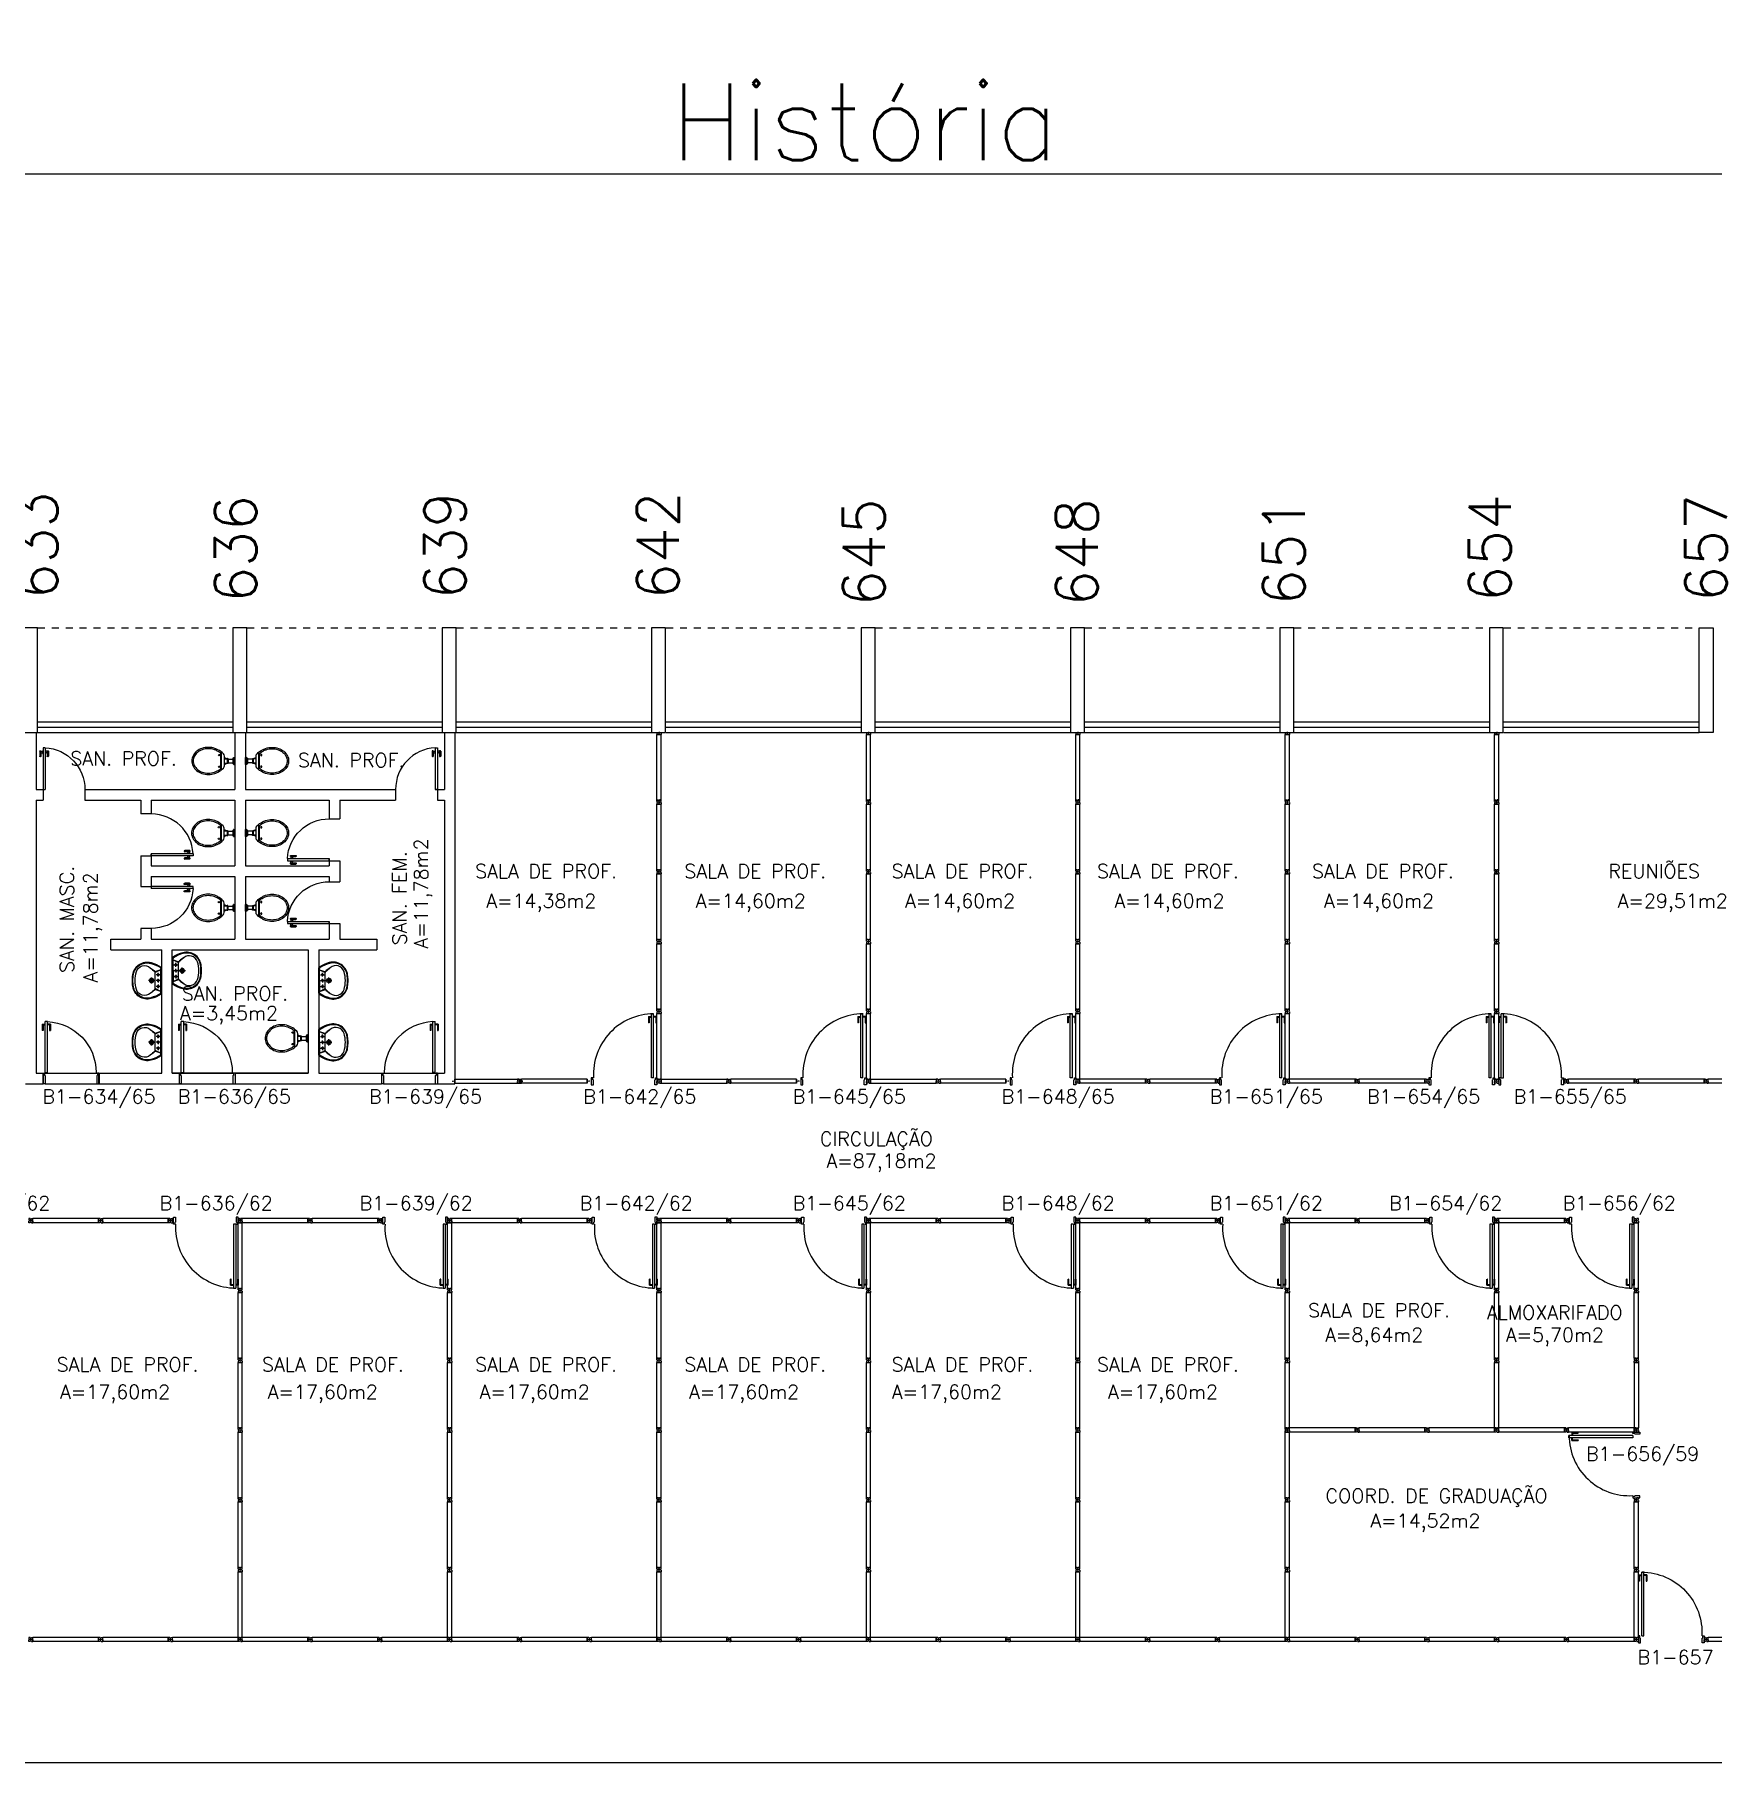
# Model space of a CAD drawing. Extents: x -16 to 243, y 482 to 579.
# Drawn here: x 165.34 to 189.38, y 552.44 to 577.2 of the extents above; entities that cross this region are included whole.
import ezdxf

# ---------------------------------------------------------------- set-up
doc = ezdxf.new("R2010")
doc.units = 0
doc.header["$LTSCALE"] = 0.02
doc.header["$MEASUREMENT"] = 0
doc.linetypes.add('HIDDEN2', pattern=[0.1875, 0.125, -0.0625])
doc.layers.get('0').update_dxf_attribs({"linetype": 'CONTINUOUS'})
for name, color, linetype in [('ALV', 2, 'CONTINUOUS'), ('APSAN', 1, 'CONTINUOUS'), ('AREA', 2, 'CONTINUOUS'), ('DIV', 2, 'CONTINUOUS'), ('ESQ', 1, 'CONTINUOUS'), ('ESTR', 3, 'CONTINUOUS'), ('MACANETA', 2, 'CONTINUOUS'), ('NOPILAR1', 2, 'CONTINUOUS'), ('PEÇAS', 1, 'CONTINUOUS'), ('PISO', 1, 'CONTINUOUS'), ('PORTA', 2, 'CONTINUOUS'), ('PROJ', 1, 'HIDDEN2'), ('TEXTO', 2, 'CONTINUOUS'), ('TEXTO-ENDEREÇO', 2, 'CONTINUOUS'), ('USO1', 2, 'CONTINUOUS')]:
    doc.layers.add(name, color=color, linetype=linetype)
doc.styles.add('1', font='romans.shx')
doc.styles.add('NOPILAR', font='simplex.shx', dxfattribs={"height": 0.6})
doc.styles.add('UNB-100', font='simplex.shx', dxfattribs={"height": 0.2})
doc.styles.add('UNB-100-1', font='simplex.shx', dxfattribs={"height": 0.2})
doc.dimstyles.new('1-600', dxfattribs={"dimtxt": 1.1, "dimasz": 2.5, "dimexe": 2, "dimexo": 4, "dimgap": 0.2, "dimtad": 1, "dimdec": 0, "dimzin": 4, "dimdsep": 46, "dimlunit": 6, "dimtxsty": '1', "dimblk1": 'NONE', "dimblk2": 'NONE', "dimsah": 1, "dimcen": 0, "dimclrd": 2, "dimclre": 2, "dimclrt": 2, "dimadec": 0, "dimazin": 0, "dimtfac": 1, "dimtdec": 0, "dimtmove": 2, "dimatfit": 3, "dimldrblk": 'NONE', "dimfxl": 0, "dimtolj": 1, "dimtzin": 0, "dimarcsym": 0})

# ---------------------------------------------------------------- blocks, each defined once
blk = doc.blocks.new('PILAR-SLN')
blk.add_lwpolyline([(0.2, 0), (0.2, -1.5), (0, -1.5), (0, 0)], close=True)
blk = doc.blocks.new('DIVMT-SLN')
for p, q in [((-0.03, 0.03), (-0.03, 0.006)), ((-0.008, 0.03), (-0.03, 0.03)), ((-0.0185, 0.006), (-0.03, 0.006)), ((-0.0185, -0.006), (-0.0185, 0.006)), ((-0.008, 0.03), (-0.008, 0.02)), ((-0.008, 0.02), (0.008, 0.02)), ((-0.0051, 0), (0.0051, 0)), ((0.0051, 0), (-0.0051, 0)), ((-0.0051, 0), (0.0051, 0)), ((0, -0.0051), (0, 0.0051)), ((0, 0.0051), (0, -0.0051)), ((0.008, 0.03), (0.008, 0.02)), ((0.008, 0.03), (0.03, 0.03)), ((0.0205, 0.006), (0.03, 0.006)), ((0.0205, -0.006), (0.0205, 0.006)), ((0.0205, 0.006), (0.0205, -0.006)), ((0.0205, 0.006), (0.03, 0.006)), ((0.97, 0.03), (0.03, 0.03)), ((0.03, 0.006), (0.03, 0.03)), ((0.03, -0.03), (0.03, 0.03)), ((0.03, -0.005), (0.03, 0.005)), ((0.97, -0.03), (0.97, 0.03)), ((0.97, 0.03), (0.97, 0.009)), ((0.97, 0.009), (0.97, 0.027)), ((0.9795, 0.006), (0.97, 0.006)), ((0.97, -0.005), (0.97, 0.005)), ((0.9795, 0.006), (0.9795, -0.006)), ((1.0051, 0), (0.9949, 0)), ((1, 0.0051), (1, -0.0051)), ((-0.0185, -0.006), (-0.03, -0.006)), ((-0.03, -0.03), (-0.03, -0.006)), ((-0.008, -0.03), (-0.03, -0.03)), ((-0.008, -0.03), (-0.008, -0.02)), ((-0.008, -0.02), (0.008, -0.02)), ((0.008, -0.03), (0.008, -0.02)), ((0.008, -0.03), (0.03, -0.03)), ((0.0205, -0.006), (0.03, -0.006)), ((0.0205, -0.006), (0.03, -0.006)), ((0.03, -0.006), (0.03, -0.03)), ((0.97, -0.03), (0.03, -0.03)), ((0.9795, -0.006), (0.97, -0.006)), ((0.97, -0.009), (0.97, -0.027))]:
    blk.add_line(p, q)
blk = doc.blocks.new('MTT-SLN')
for p, q in [((-0.008, 0.03), (-0.03, 0.03)), ((-0.03, 0.03), (-0.03, 0.006)), ((-0.0185, 0.006), (-0.03, 0.006)), ((-0.0185, -0.006), (-0.0185, 0.006)), ((-0.008, 0.03), (-0.008, 0.02)), ((-0.008, 0.02), (0.008, 0.02)), ((-0.0051, 0), (0.0051, 0)), ((0, -0.0051), (0, 0.0051)), ((0.008, 0.03), (0.03, 0.03)), ((0.008, 0.03), (0.008, 0.02)), ((0.0205, -0.006), (0.0205, 0.006)), ((0.0205, 0.006), (0.03, 0.006)), ((0.03, 0.006), (0.03, 0.03)), ((-0.03, -0.03), (-0.03, -0.006)), ((-0.0185, -0.006), (-0.03, -0.006)), ((-0.008, -0.03), (-0.03, -0.03)), ((-0.008, -0.02), (0.008, -0.02)), ((-0.008, -0.03), (-0.008, -0.02)), ((0.008, -0.03), (0.008, -0.02)), ((0.008, -0.03), (0.03, -0.03)), ((0.0205, -0.006), (0.03, -0.006)), ((0.03, -0.006), (0.03, -0.03))]:
    blk.add_line(p, q)
blk = doc.blocks.new('PDV2E-SLN')
at = {"layer": 'DIV', "color": 1}
for p, q in [((0.023, 0.925), (0.063, 0.925)), ((0.023, 0.925), (0.023, 0.835)), ((0.033, 0.835), (0.023, 0.835)), ((0.033, 0.915), (0.063, 0.915)), ((0.033, 0.915), (0.033, 0.835)), ((0.138, 0.925), (0.097, 0.925)), ((0.128, 0.915), (0.097, 0.915)), ((0.128, 0.915), (0.128, 0.835)), ((0.128, 0.835), (0.137, 0.835)), ((0.138, 0.925), (0.138, 0.835))]:
    blk.add_line(p, q, dxfattribs=at)
at = {"layer": 'DIV'}
for p, q in [((0.065, 0.05), (0.065, 0.965)), ((0.095, 0.965), (0.065, 0.965)), ((0.095, 0.05), (0.095, 0.965)), ((0.049, 0.05), (0.029, 0.05)), ((0.029, 0.05), (0.029, 0.035)), ((0.029, 0.035), (0.029, -0.035)), ((0.049, 0.02), (0.049, 0.05)), ((0.049, 0.02), (0.059, 0.02)), ((0.059, -0.05), (0.059, 0.02)), ((0.065, 0.05), (0.095, 0.05)), ((0.928, -0.05), (0.928, 0.02)), ((0.938, 0.02), (0.928, 0.02)), ((0.938, 0.05), (0.958, 0.05)), ((0.938, 0.02), (0.938, 0.05)), ((0.958, 0.05), (0.958, 0.035)), ((0.958, 0.035), (0.958, -0.035)), ((0.029, -0.035), (0.029, -0.05)), ((0.029, -0.05), (0.059, -0.05)), ((0.958, -0.05), (0.928, -0.05)), ((0.958, -0.035), (0.958, -0.05))]:
    blk.add_line(p, q, dxfattribs=at)
at = {"layer": 'DIV', "color": 1}
blk.add_arc((0.063, 0.1), 0.864, 356.655, 89.8436, dxfattribs=at)
blk = doc.blocks.new('DIV-SLN')
for p, q in [((-0.0051, 0), (0.0051, 0)), ((0, -0.0051), (0, 0.0051)), ((0.0205, 0.006), (0.03, 0.006)), ((0.0205, -0.006), (0.0205, 0.006)), ((0.03, 0.03), (0.97, 0.03)), ((0.03, 0.03), (0.03, -0.03)), ((0.03, 0.009), (0.03, 0.027)), ((0.03, 0.005), (0.03, -0.005)), ((0.97, 0.03), (0.97, -0.03)), ((0.9795, 0.006), (0.97, 0.006)), ((0.97, 0.005), (0.97, -0.005)), ((0.9795, -0.006), (0.9795, 0.006)), ((1.0051, 0), (0.9949, 0)), ((0.9949, 0), (1.0051, 0)), ((1, -0.0051), (1, 0.0051)), ((0.0205, -0.006), (0.03, -0.006)), ((0.03, -0.03), (0.03, -0.009)), ((0.03, -0.009), (0.03, -0.027)), ((0.03, -0.03), (0.97, -0.03)), ((0.9795, -0.006), (0.97, -0.006))]:
    blk.add_line(p, q)
blk = doc.blocks.new('PDV2D-SLN')
at = {"layer": 'DIV'}
for p, q in [((0.03, 0.05), (0.06, 0.05)), ((0.03, 0.035), (0.03, 0.05)), ((0.03, -0.035), (0.03, 0.035)), ((0.06, 0.05), (0.06, -0.02)), ((0.941, 0.05), (0.941, -0.02)), ((0.971, 0.05), (0.941, 0.05)), ((0.971, 0.035), (0.971, 0.05)), ((0.971, -0.035), (0.971, 0.035)), ((0.03, -0.05), (0.03, -0.035)), ((0.05, -0.05), (0.03, -0.05)), ((0.05, -0.02), (0.06, -0.02)), ((0.05, -0.02), (0.05, -0.05)), ((0.079, -0.05), (0.109, -0.05)), ((0.079, -0.05), (0.079, -0.965)), ((0.109, -0.05), (0.109, -0.965)), ((0.951, -0.02), (0.941, -0.02)), ((0.951, -0.02), (0.951, -0.05)), ((0.951, -0.05), (0.971, -0.05)), ((0.971, -0.05), (0.971, -0.035)), ((0.109, -0.965), (0.079, -0.965))]:
    blk.add_line(p, q, dxfattribs=at)
at = {"layer": 'DIV', "color": 1}
for p, q in [((0.036, -0.925), (0.036, -0.835)), ((0.046, -0.835), (0.036, -0.835)), ((0.036, -0.925), (0.076, -0.925)), ((0.046, -0.915), (0.046, -0.835)), ((0.046, -0.915), (0.076, -0.915)), ((0.141, -0.915), (0.111, -0.915)), ((0.151, -0.925), (0.111, -0.925)), ((0.141, -0.915), (0.141, -0.835)), ((0.141, -0.835), (0.151, -0.835)), ((0.151, -0.925), (0.151, -0.835))]:
    blk.add_line(p, q, dxfattribs=at)
blk.add_arc((0.076, -0.1), 0.864, 270.1564, 3.345, dxfattribs=at)
blk = doc.blocks.new('DIVINI-SLN')
for p, q in [((-0.005, 0), (0.005, 0)), ((0.008, 0.02), (0, 0.02)), ((0, 0.001), (0, 0.02)), ((0, -0.005), (0, 0.005)), ((0, -0.02), (0, 0.001)), ((0.008, 0.03), (0.03, 0.03)), ((0.008, 0.03), (0.008, 0.02)), ((0.02, 0.006), (0.03, 0.006)), ((0.02, 0.006), (0.02, -0.006)), ((0.02, -0.004), (0.02, 0.004)), ((0.023, 0.006), (0.027, 0.006)), ((0.97, 0.03), (0.03, 0.03)), ((0.03, -0.03), (0.03, 0.03)), ((0.03, 0.009), (0.03, 0.027)), ((0.03, -0.005), (0.03, 0.005)), ((0.97, 0.03), (0.97, 0.009)), ((0.97, -0.03), (0.97, 0.03)), ((0.97, 0.009), (0.97, 0.027)), ((0.98, 0.006), (0.97, 0.006)), ((0.97, -0.005), (0.97, 0.005)), ((0.98, 0.006), (0.98, -0.006)), ((0.99, 0), (1.008, 0)), ((0.999, 0.006), (0.999, -0.006)), ((0, -0.02), (0.008, -0.02)), ((0.008, -0.03), (0.008, -0.02)), ((0.008, -0.03), (0.03, -0.03)), ((0.02, -0.006), (0.03, -0.006)), ((0.023, -0.006), (0.027, -0.006)), ((0.03, -0.009), (0.03, -0.027)), ((0.97, -0.03), (0.03, -0.03)), ((0.98, -0.006), (0.97, -0.006)), ((0.97, -0.009), (0.97, -0.027))]:
    blk.add_line(p, q)
blk = doc.blocks.new('*D37')
at = {"color": 2, "linetype": 'ByBlock'}
for p, q in [((153.281, 572.697), (153.281, 577.197)), ((201.187, 572.697), (201.187, 577.197)), ((201.187, 575.197), (153.281, 575.197))]:
    blk.add_line(p, q, dxfattribs=at)
at = {"color": 2, "linetype": 'ByBlock', "insert": (177.234, 575.947), "char_height": 1.1, "attachment_point": 5, "rotation": 360, "style": '1'}
blk.add_mtext('\\A1;História', dxfattribs=at)
blk = doc.blocks.new('_NONE')
at = {"color": 0, "linetype": 'ByBlock'}
blk.add_circle((0, 0), 0.25, dxfattribs=at)
blk = doc.blocks.new('PD80-SLN')
at = {"color": 1}
for p, q in [((-0.777, 0.01), (-0.777, -0.03)), ((-0.777, 0.01), (-0.687, 0.01)), ((-0.687, 0), (-0.687, 0.01)), ((-0.777, -0.105), (-0.777, -0.065)), ((-0.777, -0.105), (-0.687, -0.105)), ((-0.767, 0), (-0.767, -0.03)), ((-0.767, 0), (-0.687, 0)), ((-0.767, -0.095), (-0.767, -0.065)), ((-0.767, -0.095), (-0.687, -0.095)), ((-0.687, -0.095), (-0.687, -0.105))]:
    blk.add_line(p, q, dxfattribs=at)
at = {"color": 2}
for p, q in [((-0.075, 0), (0.075, 0)), ((-0.075, 0), (-0.075, -0.02)), ((0.075, -0.03), (0.075, 0)), ((-0.817, -0.065), (-0.817, -0.03)), ((-0.085, -0.03), (-0.817, -0.03)), ((-0.085, -0.065), (-0.817, -0.065)), ((-0.085, -0.03), (-0.085, -0.065)), ((-0.075, -0.02), (-0.04, -0.02)), ((-0.04, -0.03), (-0.04, -0.02)), ((-0.04, -0.03), (0.075, -0.03)), ((-0.075, -0.781), (-0.04, -0.781)), ((-0.075, -0.801), (-0.075, -0.781)), ((-0.075, -0.801), (0.075, -0.801)), ((-0.075, -0.802), (0.075, -0.802)), ((-0.04, -0.771), (0.075, -0.771)), ((-0.04, -0.771), (-0.04, -0.781)), ((0.075, -0.771), (0.075, -0.801))]:
    blk.add_line(p, q, dxfattribs=at)
at = {"color": 1}
blk.add_arc((-0.085, -0.03), 0.731, 182.6571, 270, dxfattribs=at)
blk = doc.blocks.new('VDC-P')
for p, q in [((-0.127, 0.192), (0.127, 0.192)), ((-0.109, 0.202), (0.109, 0.202)), ((-0.068, 0.152), (0.068, 0.152)), ((-0.05, 0.152), (-0.03, 0.11)), ((-0.05, 0.015), (-0.05, 0)), ((-0.05, 0), (0.05, 0)), ((0.045, 0.02), (-0.045, 0.02)), ((-0.04, 0.025), (-0.04, 0.02)), ((0.035, 0.03), (-0.035, 0.03)), ((-0.03, 0.152), (-0.03, 0.11)), ((0.03, 0.11), (-0.03, 0.11)), ((0.03, 0.1), (-0.03, 0.1)), ((-0.025, 0.1), (-0.025, 0.03)), ((0.025, 0.1), (0.025, 0.03)), ((0.03, 0.152), (0.03, 0.11)), ((0.05, 0.152), (0.03, 0.11)), ((0.04, 0.025), (0.04, 0.02)), ((0.05, 0.015), (0.05, 0))]:
    blk.add_line(p, q)
for points in [[(0.16, 0.244, 0.050424), (0.18, 0.288, 0.082137), (0.195, 0.381, 0.082137), (0.18, 0.474, 0.090148), (0.138, 0.549, 0.104406), (0.073, 0.601, 0.117345), (0, 0.619, 0.117345), (-0.073, 0.601, 0.104406), (-0.138, 0.549, 0.090148), (-0.18, 0.474, 0.082137), (-0.195, 0.381, 0.082137)], [(0.142, 0.254, 0.050424), (0.161, 0.295, 0.082137), (0.175, 0.381, 0.082137), (0.161, 0.468, 0.090148), (0.122, 0.536, 0.104406), (0.064, 0.583, 0.117345), (0, 0.599, 0.117345), (-0.064, 0.583, 0.104406), (-0.122, 0.536, 0.090148), (-0.161, 0.468, 0.082137), (-0.175, 0.381, 0.082137)], [(-0.195, 0.381, 0.082137), (-0.18, 0.288, 0.050424), (-0.16, 0.244, 0.104406)], [(-0.175, 0.381, 0.082137), (-0.161, 0.295, 0.050424), (-0.142, 0.254, 0.050424)]]:
    blk.add_lwpolyline(points, format="xyb")
for centre in [(-0.083, 0.226), (0.083, 0.226)]:
    blk.add_circle(centre, 0.0101)
for centre, radius, start, end in [((0.08, 0.36), 0.246, 205.6863, 219.7706), ((-0.08, 0.36), 0.246, 320.2294, 334.3137), ((0.08, 0.36), 0.266, 205.6863, 226.7558), ((-0.068, 0.202), 0.05, 226.7558, 270), ((-0.045, 0.015), 0.005, 90, 180), ((-0.035, 0.025), 0.005, 90, 180), ((-0.03, 0.105), 0.005, 90, 270), ((0.03, 0.105), 0.005, 270, 90), ((0.035, 0.025), 0.005, 0, 90), ((0.045, 0.015), 0.005, 360, 90), ((0.068, 0.202), 0.05, 270, 313.2442), ((-0.08, 0.36), 0.266, 313.2442, 334.3137)]:
    blk.add_arc(centre, radius, start, end)
blk = doc.blocks.new('A$C70DC1065')
at = {"layer": 'APSAN', "color": 1}
for p, q in [((0.319, 0.257), (0.231, 0.257)), ((0.275, 0.301), (0.275, 0.213)), ((0.407, 0.413), (0.323, 0.383)), ((0.407, 0.413), (0.328, 0.373)), ((0.328, 0.373), (0.328, 0.141)), ((0.394, 0.341), (0.341, 0.341)), ((0.394, 0.257), (0.341, 0.257)), ((0.368, 0.315), (0.368, 0.368)), ((0.368, 0.257), (0.368, 0.284)), ((0.368, 0.257), (0.368, 0.231)), ((0.407, 0.433), (0.407, 0.102)), ((0.407, 0.257), (0.407, 0.413)), ((0.407, 0.257), (0.407, 0.082)), ((0.42, 0.44), (0.42, 0.075)), ((0.407, 0.102), (0.323, 0.132)), ((0.407, 0.102), (0.328, 0.141)), ((0.394, 0.173), (0.341, 0.173)), ((0.368, 0.2), (0.368, 0.147))]:
    blk.add_line(p, q, dxfattribs=at)
for centre, radius in [((0.275, 0.257), 0.0315), ((0.275, 0.257), 0.021), ((0.368, 0.341), 0.0137), ((0.368, 0.257), 0.0137), ((0.368, 0.173), 0.0137)]:
    blk.add_circle(centre, radius, dxfattribs=at)
for centre, radius, start, end in [((0.214, 0.312), 0.21, 74.8885, 171.8746), ((0.212, 0.31), 0.2, 75.2817, 172.1149), ((0.134, 0.015), 0.505, 58.0101, 75.2817), ((0.134, 0.015), 0.518, 57.2141, 74.8885), ((0.595, 0.257), 0.595, 171.8746, 180), ((0.595, 0.257), 0.595, 180, 188.1254), ((0.595, 0.257), 0.587, 172.1149, 180), ((0.595, 0.257), 0.587, 180, 187.8851), ((0.462, 0.257), 0.424, 162.413, 180), ((0.462, 0.257), 0.424, 180, 197.587), ((0.175, 0.348), 0.123, 49.4403, 162.413), ((-3.652, -5.024), 6.719, 53.8347, 54.4403), ((-4.114, -4.663), 6.719, 48.6723, 49.4403), ((0.305, 0.389), 0.0137, 351.7289, 53.8347), ((0.315, 0.373), 0.0126, 0, 48.6723), ((0.395, 0.433), 0.0126, 0, 58.0101), ((0.407, 0.44), 0.0126, 0, 57.2141), ((0.214, 0.203), 0.21, 188.1254, 285.1115), ((0.212, 0.204), 0.2, 187.8851, 284.7183), ((0.175, 0.166), 0.123, 197.587, 310.5597), ((-4.114, 5.177), 6.719, 310.5597, 311.3277), ((-3.652, 5.539), 6.719, 305.5597, 306.1653), ((0.134, 0.5), 0.505, 284.7183, 301.9899), ((0.134, 0.5), 0.518, 285.1115, 302.7859), ((0.305, 0.125), 0.0137, 306.1653, 8.2711), ((0.315, 0.141), 0.0126, 311.3277, 0), ((0.395, 0.082), 0.0126, 301.9899, 0), ((0.407, 0.075), 0.0126, 302.7859, 0)]:
    blk.add_arc(centre, radius, start, end, dxfattribs=at)
blk = doc.blocks.new('A$C57A92420')
at = {"layer": 'PEÇAS', "rotation": 270}
blk.add_blockref('A$C70DC1065', (0, 0.42), dxfattribs=at)
blk = doc.blocks.new('A$C45A07D1F')
at = {"layer": 'PEÇAS', "rotation": 90}
blk.add_blockref('A$C57A92420', (0.42, 0), dxfattribs=at)
blk = doc.blocks.new('A$C4F355E05')
at = {"layer": 'PISO', "xscale": -1}
blk.add_blockref('A$C45A07D1F', (0.42, 0), dxfattribs=at)
blk = doc.blocks.new('MACANETA')
at = {"layer": 'MACANETA'}
for p, q in [((-0.077, 0.052), (-0.077, 0.12)), ((-0.059, 0.052), (-0.059, 0.12)), ((-0.059, 0.075), (-0.036, 0.075)), ((-0.059, 0.052), (-0.036, 0.052)), ((-0.036, 0.044), (-0.036, 0.084)), ((-0.036, 0.084), (-0.03, 0.084)), ((-0.036, 0.044), (-0.03, 0.044)), ((0.006, 0.084), (0, 0.084)), ((0.006, 0.044), (0, 0.044)), ((0.006, 0.044), (0.006, 0.084)), ((0.029, 0.075), (0.006, 0.075)), ((0.029, 0.052), (0.006, 0.052)), ((0.029, 0.052), (0.029, 0.12)), ((0.047, 0.052), (0.047, 0.12))]:
    blk.add_line(p, q, dxfattribs=at)
for centre, start, end in [((-0.068, 0.12), 90, 180), ((-0.068, 0.052), 180, 270), ((-0.068, 0.12), 0, 90), ((-0.068, 0.052), 270, 0), ((0.038, 0.12), 90, 180), ((0.038, 0.052), 180, 270), ((0.038, 0.12), 0, 90), ((0.038, 0.052), 270, 0)]:
    blk.add_arc(centre, 0.00874, start, end, dxfattribs=at)
blk = doc.blocks.new('DOOR60-SLN')
at = {"layer": 'PORTA'}
for p, q in [((0.015, -0.6), (0.015, 0)), ((0.015, 0), (0.045, 0)), ((0.045, -0.6), (0.045, 0)), ((0.045, -0.6), (0.015, -0.6))]:
    blk.add_line(p, q, dxfattribs=at)
at = {"layer": 'PORTA', "color": 1}
blk.add_arc((0.015, 0), 0.6, 272.866, 0, dxfattribs=at)
at = {"layer": 'PORTA'}
blk.add_blockref('MACANETA', (0.045, -0.6), dxfattribs=at)

msp = doc.modelspace()

# ---------------------------------------------------------------- linework, layer by layer
at = {"color": 1}
for p, q in [((165.482, 562.312), (166.243, 562.312)), ((167.432, 562.312), (168.193, 562.312)), ((167.442, 562.162), (168.183, 562.162)), ((170.331, 562.312), (171.092, 562.312)), ((170.341, 562.162), (171.082, 562.162))]:
    msp.add_line(p, q, dxfattribs=at)
at = {"layer": 'ALV'}
for p, q in [((165.362, 567.197), (165.362, 566.377)), ((168.212, 567.197), (168.212, 566.582)), ((168.212, 567.197), (168.212, 566.377)), ((168.362, 567.197), (168.362, 566.377)), ((171.212, 567.197), (171.212, 566.377)), ((171.362, 567.197), (171.362, 562.162)), ((165.362, 566.377), (165.492, 566.377)), ((165.462, 566.377), (165.462, 566.227)), ((166.062, 566.377), (166.062, 566.227)), ((166.062, 566.377), (168.212, 566.377)), ((168.362, 566.377), (170.512, 566.377)), ((170.512, 566.377), (170.512, 566.227)), ((171.082, 566.377), (171.212, 566.377)), ((171.112, 566.377), (171.112, 566.227)), ((165.362, 566.227), (165.462, 566.227)), ((165.362, 566.227), (165.362, 562.312)), ((166.062, 566.227), (166.862, 566.227)), ((166.862, 566.227), (166.862, 566.027)), ((167.012, 566.227), (167.012, 566.027)), ((167.012, 566.227), (168.212, 566.227)), ((168.212, 566.227), (168.212, 565.282)), ((168.362, 566.227), (168.362, 565.282)), ((168.362, 566.227), (169.562, 566.227)), ((169.562, 566.227), (169.562, 565.957)), ((169.712, 566.227), (169.712, 565.957)), ((169.712, 566.227), (170.512, 566.227)), ((171.112, 566.227), (171.212, 566.227)), ((171.212, 566.227), (171.212, 562.312)), ((167.012, 566.027), (166.862, 566.027)), ((169.562, 565.957), (169.712, 565.957)), ((166.862, 565.427), (167.012, 565.427)), ((166.862, 565.427), (166.862, 564.987)), ((167.012, 565.457), (167.012, 565.282)), ((169.562, 565.387), (169.562, 565.282)), ((169.562, 565.357), (169.712, 565.357)), ((169.712, 565.357), (169.712, 565.057)), ((167.012, 565.282), (168.212, 565.282)), ((167.012, 565.132), (168.212, 565.132)), ((167.012, 565.132), (167.012, 564.957)), ((168.212, 565.132), (168.212, 564.232)), ((168.362, 565.282), (169.562, 565.282)), ((168.362, 565.132), (168.362, 564.232)), ((168.362, 565.132), (169.562, 565.132)), ((169.562, 565.132), (169.562, 565.057)), ((166.862, 564.987), (167.012, 564.987)), ((169.562, 565.057), (169.712, 565.057)), ((167.012, 564.387), (166.862, 564.387)), ((166.862, 564.387), (166.862, 564.232)), ((167.012, 564.387), (167.012, 564.232)), ((169.562, 564.487), (169.562, 564.232)), ((169.562, 564.457), (169.712, 564.457)), ((169.712, 564.457), (169.712, 564.232)), ((166.432, 564.232), (166.862, 564.232)), ((166.432, 564.082), (166.432, 564.232)), ((166.432, 564.082), (167.162, 564.082)), ((167.012, 564.232), (168.212, 564.232)), ((167.162, 562.312), (167.162, 564.082)), ((167.312, 562.312), (167.312, 564.082)), ((167.312, 564.082), (169.262, 564.082)), ((168.362, 564.232), (169.562, 564.232)), ((169.262, 564.082), (169.262, 562.312)), ((169.412, 564.082), (169.412, 562.312)), ((169.412, 564.082), (170.242, 564.082)), ((169.712, 564.232), (170.242, 564.232)), ((170.242, 564.232), (170.242, 564.082)), ((165.212, 562.162), (165.462, 562.162)), ((165.362, 562.312), (165.462, 562.312)), ((165.462, 562.162), (165.462, 562.312)), ((166.263, 562.312), (167.162, 562.312)), ((166.263, 562.162), (166.263, 562.312)), ((166.263, 562.162), (167.442, 562.162)), ((167.312, 562.312), (167.412, 562.312)), ((168.183, 562.162), (170.31, 562.162)), ((168.213, 562.312), (169.262, 562.312)), ((169.412, 562.312), (170.31, 562.312)), ((170.31, 562.312), (170.31, 562.162)), ((171.112, 562.312), (171.212, 562.312)), ((171.112, 562.312), (171.112, 562.162)), ((171.112, 562.162), (171.362, 562.162)), ((0.227, 552.435), (222.187, 552.435))]:
    msp.add_line(p, q, dxfattribs=at)
msp.add_lwpolyline([(169.262, 562.312), (167.312, 562.312), (167.312, 564.082), (169.262, 564.082)], close=True, dxfattribs=at)
at = {"layer": 'DIV'}
for p, q in [((182.279, 562.228), (182.257, 562.228)), ((182.257, 562.228), (182.257, 562.204)), ((182.268, 562.204), (182.257, 562.204)), ((182.257, 562.168), (182.257, 562.192)), ((182.268, 562.192), (182.257, 562.192)), ((182.279, 562.168), (182.257, 562.168)), ((182.268, 562.192), (182.268, 562.204)), ((182.279, 562.228), (182.279, 562.218)), ((182.279, 562.218), (182.295, 562.218)), ((182.279, 562.178), (182.295, 562.178)), ((182.279, 562.168), (182.279, 562.178)), ((182.282, 562.198), (182.292, 562.198)), ((182.292, 562.198), (182.282, 562.198)), ((182.282, 562.198), (182.292, 562.198)), ((182.287, 562.203), (182.287, 562.193)), ((182.287, 562.193), (182.287, 562.203)), ((182.295, 562.228), (182.317, 562.228)), ((182.295, 562.228), (182.295, 562.218)), ((182.295, 562.168), (182.295, 562.178)), ((182.295, 562.168), (182.317, 562.168)), ((182.307, 562.204), (182.317, 562.204)), ((182.307, 562.204), (182.307, 562.192)), ((182.307, 562.192), (182.307, 562.204)), ((182.307, 562.204), (182.317, 562.204)), ((182.307, 562.192), (182.317, 562.192)), ((182.307, 562.192), (182.317, 562.192)), ((182.317, 562.168), (182.317, 562.228)), ((182.317, 562.204), (182.317, 562.228)), ((182.317, 562.193), (182.317, 562.203)), ((182.317, 562.192), (182.317, 562.168)), ((185.279, 560.228), (185.257, 560.228)), ((185.257, 560.228), (185.257, 560.204)), ((185.268, 560.204), (185.257, 560.204)), ((185.257, 560.168), (185.257, 560.192)), ((185.268, 560.192), (185.257, 560.192)), ((185.279, 560.168), (185.257, 560.168)), ((185.268, 560.192), (185.268, 560.204)), ((185.279, 560.228), (185.279, 560.218)), ((185.279, 560.218), (185.295, 560.218)), ((185.279, 560.178), (185.295, 560.178)), ((185.279, 560.168), (185.279, 560.178)), ((185.282, 560.198), (185.292, 560.198)), ((185.292, 560.198), (185.282, 560.198)), ((185.282, 560.198), (185.292, 560.198)), ((185.287, 560.203), (185.287, 560.193)), ((185.287, 560.193), (185.287, 560.203)), ((185.295, 560.228), (185.317, 560.228)), ((185.295, 560.228), (185.295, 560.218)), ((185.295, 560.168), (185.295, 560.178)), ((185.295, 560.168), (185.317, 560.168)), ((185.307, 560.204), (185.317, 560.204)), ((185.307, 560.204), (185.307, 560.192)), ((185.307, 560.192), (185.307, 560.204)), ((185.307, 560.204), (185.317, 560.204)), ((185.307, 560.192), (185.317, 560.192)), ((185.307, 560.192), (185.317, 560.192)), ((185.317, 560.168), (185.317, 560.228)), ((185.317, 560.204), (185.317, 560.228)), ((185.317, 560.193), (185.317, 560.203)), ((185.317, 560.192), (185.317, 560.168)), ((187.279, 560.228), (187.257, 560.228)), ((187.257, 560.228), (187.257, 560.204)), ((187.268, 560.204), (187.257, 560.204)), ((187.257, 560.168), (187.257, 560.192)), ((187.268, 560.192), (187.257, 560.192)), ((187.279, 560.168), (187.257, 560.168)), ((187.268, 560.192), (187.268, 560.204)), ((187.279, 560.228), (187.279, 560.218)), ((187.279, 560.218), (187.295, 560.218)), ((187.279, 560.178), (187.295, 560.178)), ((187.279, 560.168), (187.279, 560.178)), ((187.282, 560.198), (187.292, 560.198)), ((187.292, 560.198), (187.282, 560.198)), ((187.282, 560.198), (187.292, 560.198)), ((187.287, 560.203), (187.287, 560.193)), ((187.287, 560.193), (187.287, 560.203)), ((187.295, 560.228), (187.317, 560.228)), ((187.295, 560.228), (187.295, 560.218)), ((187.295, 560.168), (187.295, 560.178)), ((187.295, 560.168), (187.317, 560.168)), ((187.307, 560.204), (187.317, 560.204)), ((187.307, 560.204), (187.307, 560.192)), ((187.307, 560.192), (187.307, 560.204)), ((187.307, 560.204), (187.317, 560.204)), ((187.307, 560.192), (187.317, 560.192)), ((187.307, 560.192), (187.317, 560.192)), ((187.317, 560.168), (187.317, 560.228)), ((187.317, 560.204), (187.317, 560.228)), ((187.317, 560.193), (187.317, 560.203)), ((187.317, 560.192), (187.317, 560.168)), ((188.279, 554.228), (188.257, 554.228)), ((188.257, 554.228), (188.257, 554.204)), ((188.268, 554.204), (188.257, 554.204)), ((188.257, 554.168), (188.257, 554.192)), ((188.268, 554.192), (188.257, 554.192)), ((188.279, 554.168), (188.257, 554.168)), ((188.268, 554.192), (188.268, 554.204)), ((188.279, 554.228), (188.279, 554.218)), ((188.279, 554.218), (188.295, 554.218)), ((188.279, 554.178), (188.295, 554.178)), ((188.279, 554.168), (188.279, 554.178)), ((188.282, 554.198), (188.292, 554.198)), ((188.292, 554.198), (188.282, 554.198)), ((188.282, 554.198), (188.292, 554.198)), ((188.287, 554.203), (188.287, 554.193)), ((188.287, 554.193), (188.287, 554.203)), ((188.295, 554.228), (188.317, 554.228)), ((188.295, 554.228), (188.295, 554.218)), ((188.295, 554.168), (188.295, 554.178)), ((188.295, 554.168), (188.317, 554.168)), ((188.307, 554.204), (188.317, 554.204)), ((188.307, 554.204), (188.307, 554.192)), ((188.307, 554.192), (188.307, 554.204)), ((188.307, 554.204), (188.317, 554.204)), ((188.307, 554.192), (188.317, 554.192)), ((188.307, 554.192), (188.317, 554.192)), ((188.317, 554.168), (188.317, 554.228)), ((188.317, 554.204), (188.317, 554.228)), ((188.317, 554.193), (188.317, 554.203)), ((188.317, 554.192), (188.317, 554.168))]:
    msp.add_line(p, q, dxfattribs=at)
at = {"layer": 'ESQ'}
for p, q in [((165.387, 567.347), (168.188, 567.347)), ((168.387, 567.347), (171.188, 567.347)), ((171.387, 567.347), (174.188, 567.347)), ((174.387, 567.347), (177.188, 567.347)), ((177.387, 567.347), (180.188, 567.347)), ((180.387, 567.347), (183.188, 567.347)), ((183.387, 567.347), (186.188, 567.347)), ((186.387, 567.347), (189.188, 567.347)), ((165.387, 567.272), (168.188, 567.272)), ((165.387, 567.197), (168.188, 567.197)), ((168.387, 567.272), (171.188, 567.272)), ((168.387, 567.197), (171.212, 567.197)), ((171.387, 567.272), (174.188, 567.272)), ((171.387, 567.197), (174.188, 567.197)), ((174.387, 567.272), (177.188, 567.272)), ((174.387, 567.197), (177.188, 567.197)), ((177.387, 567.272), (180.188, 567.272)), ((177.387, 567.197), (180.188, 567.197)), ((180.387, 567.272), (183.188, 567.272)), ((180.387, 567.197), (183.188, 567.197)), ((183.387, 567.272), (186.188, 567.272)), ((183.387, 567.197), (186.188, 567.197)), ((186.387, 567.272), (189.188, 567.272)), ((186.387, 567.197), (189.188, 567.197))]:
    msp.add_line(p, q, dxfattribs=at)
at = {"layer": 'PORTA', "color": 1}
msp.add_line((165.492, 562.162), (166.233, 562.162), dxfattribs=at)
at = {"layer": 'PROJ'}
for p, q in [((165.387, 568.697), (168.187, 568.697)), ((168.387, 568.697), (171.187, 568.697)), ((171.387, 568.697), (174.187, 568.697)), ((174.387, 568.697), (177.187, 568.697)), ((177.387, 568.697), (180.187, 568.697)), ((180.387, 568.697), (183.187, 568.697)), ((183.387, 568.697), (186.187, 568.697)), ((186.387, 568.697), (189.187, 568.697))]:
    msp.add_line(p, q, dxfattribs=at)

# ---------------------------------------------------------------- block references
at = {"layer": 'DIV'}
for name, p, rotation in [('DIVINI-SLN', (174.287, 567.197), 270), ('DIVINI-SLN', (177.287, 567.197), 270), ('DIVINI-SLN', (180.287, 567.197), 270), ('DIVINI-SLN', (183.287, 567.197), 270), ('DIVINI-SLN', (186.287, 567.197), 270), ('DIVMT-SLN', (174.287, 566.198), 270), ('DIVMT-SLN', (177.287, 566.198), 270), ('DIVMT-SLN', (180.287, 566.198), 270), ('DIVMT-SLN', (183.287, 566.198), 270), ('DIVMT-SLN', (186.287, 566.198), 270), ('DIVMT-SLN', (174.287, 565.198), 270), ('DIVMT-SLN', (177.287, 565.198), 270), ('DIVMT-SLN', (180.287, 565.198), 270), ('DIVMT-SLN', (183.287, 565.198), 270), ('DIVMT-SLN', (186.287, 565.198), 270), ('DIVMT-SLN', (174.287, 564.198), 270), ('DIVMT-SLN', (177.287, 564.198), 270), ('DIVMT-SLN', (180.287, 564.198), 270), ('DIVMT-SLN', (183.287, 564.198), 270), ('DIVMT-SLN', (186.287, 564.198), 270), ('PDV2D-SLN', (174.287, 562.198), 180), ('DIVMT-SLN', (174.287, 563.198), 270), ('PDV2D-SLN', (177.287, 562.198), 180), ('DIVMT-SLN', (177.287, 563.198), 270), ('PDV2D-SLN', (180.287, 562.198), 180), ('DIVMT-SLN', (180.287, 563.198), 270), ('PDV2D-SLN', (183.287, 562.198), 180), ('DIVMT-SLN', (183.287, 563.198), 270), ('PDV2D-SLN', (186.287, 562.198), 180), ('DIVMT-SLN', (186.287, 563.198), 270), ('PDV2E-SLN', (168.287, 560.198), 180), ('DIVMT-SLN', (168.287, 560.198), 270), ('PDV2E-SLN', (171.287, 560.198), 180), ('DIVMT-SLN', (171.287, 560.198), 270), ('PDV2E-SLN', (174.287, 560.198), 180), ('DIVMT-SLN', (174.287, 560.198), 270), ('PDV2E-SLN', (177.287, 560.198), 180), ('DIVMT-SLN', (177.287, 560.198), 270), ('PDV2E-SLN', (180.287, 560.198), 180), ('DIVMT-SLN', (180.287, 560.198), 270), ('PDV2E-SLN', (183.287, 560.198), 180), ('DIVMT-SLN', (183.287, 560.198), 270), ('PDV2E-SLN', (186.285, 560.198), 180), ('DIVMT-SLN', (186.287, 560.198), 270), ('PDV2E-SLN', (188.285, 560.198), 180), ('DIVMT-SLN', (188.287, 560.198), 270), ('DIVMT-SLN', (168.287, 559.198), 270), ('DIVMT-SLN', (171.287, 559.198), 270), ('DIVMT-SLN', (174.287, 559.198), 270), ('DIVMT-SLN', (177.287, 559.198), 270), ('DIVMT-SLN', (180.287, 559.198), 270), ('DIVMT-SLN', (183.287, 559.198), 270), ('DIVMT-SLN', (186.287, 559.198), 270), ('DIVMT-SLN', (188.287, 559.198), 270), ('DIVMT-SLN', (168.287, 558.198), 270), ('DIVMT-SLN', (171.287, 558.198), 270), ('DIVMT-SLN', (174.287, 558.198), 270), ('DIVMT-SLN', (177.287, 558.198), 270), ('DIVMT-SLN', (180.287, 558.198), 270), ('DIVMT-SLN', (183.287, 558.198), 270), ('DIVMT-SLN', (186.287, 558.198), 270), ('DIVMT-SLN', (168.287, 557.198), 270), ('DIVMT-SLN', (171.287, 557.198), 270), ('DIVMT-SLN', (174.287, 557.198), 270), ('DIVMT-SLN', (177.287, 557.198), 270), ('DIVMT-SLN', (180.287, 557.198), 270), ('DIVMT-SLN', (183.287, 557.198), 270), ('PDV2D-SLN', (188.287, 557.198), 270), ('DIVMT-SLN', (168.287, 556.198), 270), ('DIVMT-SLN', (171.287, 556.198), 270), ('DIVMT-SLN', (174.287, 556.198), 270), ('DIVMT-SLN', (177.287, 556.198), 270), ('DIVMT-SLN', (180.287, 556.198), 270), ('DIVMT-SLN', (183.287, 556.198), 270), ('DIVMT-SLN', (188.287, 556.198), 270), ('DIVMT-SLN', (168.287, 555.198), 270), ('DIVMT-SLN', (171.287, 555.198), 270), ('DIVMT-SLN', (174.287, 555.198), 270), ('DIVMT-SLN', (177.287, 555.198), 270), ('DIVMT-SLN', (180.287, 555.198), 270), ('DIVMT-SLN', (183.287, 555.198), 270), ('DIVMT-SLN', (188.287, 555.198), 270)]:
    msp.add_blockref(name, p, dxfattribs=dict(at, rotation=rotation))
for name, p in [('PDV2E-SLN', (186.287, 562.198)), ('DIV-SLN', (171.332, 562.198)), ('DIVMT-SLN', (172.287, 562.198)), ('MTT-SLN', (174.287, 562.198)), ('DIV-SLN', (174.287, 562.198)), ('DIVMT-SLN', (175.287, 562.198)), ('MTT-SLN', (177.287, 562.198)), ('DIV-SLN', (177.287, 562.198)), ('DIVMT-SLN', (178.287, 562.198)), ('DIVMT-SLN', (180.287, 562.198)), ('MTT-SLN', (180.287, 562.198)), ('DIVMT-SLN', (181.287, 562.198)), ('DIVMT-SLN', (183.287, 562.198)), ('DIVMT-SLN', (184.287, 562.198)), ('MTT-SLN', (185.287, 562.198)), ('MTT-SLN', (186.287, 562.198)), ('DIVMT-SLN', (187.287, 562.198)), ('DIVMT-SLN', (188.287, 562.198)), ('DIVMT-SLN', (189.287, 562.198)), ('DIVMT-SLN', (165.287, 560.198)), ('DIVMT-SLN', (166.287, 560.198)), ('MTT-SLN', (167.287, 560.198)), ('DIVMT-SLN', (168.287, 560.198)), ('DIVMT-SLN', (169.287, 560.198)), ('MTT-SLN', (170.287, 560.198)), ('DIVMT-SLN', (171.287, 560.198)), ('DIVMT-SLN', (172.287, 560.198)), ('MTT-SLN', (173.287, 560.198)), ('DIVMT-SLN', (174.287, 560.198)), ('DIVMT-SLN', (175.287, 560.198)), ('MTT-SLN', (176.287, 560.198)), ('DIVMT-SLN', (177.287, 560.198)), ('DIVMT-SLN', (178.287, 560.198)), ('MTT-SLN', (179.287, 560.198)), ('DIVMT-SLN', (180.287, 560.198)), ('DIVMT-SLN', (181.287, 560.198)), ('MTT-SLN', (182.287, 560.198)), ('DIVMT-SLN', (183.287, 560.198)), ('DIVMT-SLN', (184.287, 560.198)), ('DIVMT-SLN', (186.287, 560.198)), ('MTT-SLN', (188.287, 558.198)), ('DIVMT-SLN', (183.287, 557.198)), ('DIVMT-SLN', (184.287, 557.198)), ('DIVMT-SLN', (185.287, 557.198)), ('DIVMT-SLN', (186.287, 557.198)), ('MTT-SLN', (186.287, 557.198)), ('DIVMT-SLN', (187.287, 557.198)), ('MTT-SLN', (188.287, 557.198)), ('DIVMT-SLN', (165.287, 554.198)), ('DIVMT-SLN', (166.287, 554.198)), ('DIVMT-SLN', (167.287, 554.198)), ('DIVMT-SLN', (168.287, 554.198)), ('DIVMT-SLN', (169.287, 554.198)), ('DIVMT-SLN', (170.287, 554.198)), ('DIVMT-SLN', (171.287, 554.198)), ('DIVMT-SLN', (172.287, 554.198)), ('DIVMT-SLN', (173.287, 554.198)), ('DIVMT-SLN', (174.287, 554.198)), ('DIVMT-SLN', (175.287, 554.198)), ('DIVMT-SLN', (176.287, 554.198)), ('DIVMT-SLN', (177.287, 554.198)), ('DIVMT-SLN', (178.287, 554.198)), ('DIVMT-SLN', (179.287, 554.198)), ('DIVMT-SLN', (180.287, 554.198)), ('DIVMT-SLN', (181.287, 554.198)), ('DIVMT-SLN', (182.287, 554.198)), ('DIVMT-SLN', (183.287, 554.198)), ('DIVMT-SLN', (184.287, 554.198)), ('DIVMT-SLN', (185.287, 554.198)), ('DIVMT-SLN', (186.287, 554.198)), ('DIVMT-SLN', (187.287, 554.198)), ('DIVMT-SLN', (189.287, 554.198))]:
    msp.add_blockref(name, p, dxfattribs=at)
at = {"layer": 'DIV', "xscale": -1}
for name, p, rotation in [('MTT-SLN', (188.287, 558.198), 180), ('DIVMT-SLN', (188.287, 557.198), 270), ('PDV2D-SLN', (188.287, 554.198), 180)]:
    msp.add_blockref(name, p, dxfattribs=dict(at, rotation=rotation))
at = {"layer": 'ESTR', "xscale": -1}
for p in [(165.381, 568.697), (168.381, 568.697), (171.381, 568.697), (174.381, 568.697), (177.381, 568.697), (180.381, 568.697), (183.381, 568.697), (186.381, 568.697)]:
    msp.add_blockref('PILAR-SLN', p, dxfattribs=at)
at = {"layer": 'ESTR'}
msp.add_blockref('PILAR-SLN', (189.187, 568.697), dxfattribs=at)
at = {"layer": 'PEÇAS'}
for name, p, rotation in [('VDC-P', (168.212, 566.787), 90), ('VDC-P', (168.209, 565.754), 90), ('VDC-P', (168.209, 564.682), 90), ('A$C4F355E05', (167.162, 563.897), 180), ('A$C4F355E05', (167.162, 563.012), 180), ('VDC-P', (169.262, 562.812), 90)]:
    msp.add_blockref(name, p, dxfattribs=dict(at, rotation=rotation))
at = {"layer": 'PEÇAS', "xscale": -1}
for name, p, rotation in [('VDC-P', (168.362, 566.787), 270), ('VDC-P', (168.362, 565.754), 270), ('VDC-P', (168.362, 564.682), 270), ('A$C4F355E05', (167.312, 564.039), 180), ('A$C4F355E05', (169.412, 563.897), 180), ('A$C4F355E05', (169.412, 563.012), 180)]:
    msp.add_blockref(name, p, dxfattribs=dict(at, rotation=rotation))
at = {"layer": 'PORTA', "xscale": -1}
for name, p, rotation in [('DOOR60-SLN', (165.447, 566.377), 179.9999999974303), ('DOOR60-SLN', (169.562, 565.342), 269.999999997427), ('DOOR60-SLN', (167.012, 565.002), 89.9999999974271), ('DOOR60-SLN', (169.562, 564.442), 269.999999997427), ('PD80-SLN', (165.462, 562.237), 90), ('PD80-SLN', (167.412, 562.237), 90)]:
    msp.add_blockref(name, p, dxfattribs=dict(at, rotation=rotation))
at = {"layer": 'PORTA'}
for name, p, rotation in [('DOOR60-SLN', (171.127, 566.377), 180.0000000025697), ('DOOR60-SLN', (167.012, 565.412), 90.0000000025729), ('PD80-SLN', (171.112, 562.237), 270)]:
    msp.add_blockref(name, p, dxfattribs=dict(at, rotation=rotation))

# ---------------------------------------------------------------- texts
at = {"layer": 'AREA', "style": 'UNB-100'}
for p in [(170.977, 564.099), (166.242, 563.613)]:
    msp.add_text('A=11,78m2', height=0.2, rotation=90, dxfattribs=at).set_placement(p)
for s, p in [('A=14,38m2', (171.811, 564.683)), ('A=14,60m2', (174.811, 564.683)), ('A=14,60m2', (177.811, 564.683)), ('A=14,60m2', (180.811, 564.683)), ('A=14,60m2', (183.811, 564.683)), ('A=29,51m2', (188.019, 564.683)), ('A=3,45m2', (167.422, 563.073)), ('A=87,18m2', (176.685, 560.957)), ('A=8,64m2', (183.829, 558.461)), ('A=5,70m2', (186.416, 558.461)), ('A=17,60m2', (165.706, 557.647)), ('A=17,60m2', (168.68, 557.647)), ('A=17,60m2', (171.716, 557.647)), ('A=17,60m2', (174.716, 557.647)), ('A=17,60m2', (177.621, 557.647)), ('A=17,60m2', (180.716, 557.647)), ('A=14,52m2', (184.476, 555.8))]:
    msp.add_text(s, height=0.2, dxfattribs=at).set_placement(p)
at = {"layer": 'NOPILAR1', "style": 'NOPILAR'}
for s, p in [('633', (165.671, 569.104)), ('633', (165.671, 569.104)), ('636', (168.521, 569.054)), ('636', (168.521, 569.054)), ('639', (171.521, 569.104)), ('639', (171.521, 569.104)), ('642', (174.571, 569.104)), ('642', (174.571, 569.104)), ('654', (186.487, 569.066)), ('654', (186.487, 569.066)), ('657', (189.585, 569.066)), ('657', (189.585, 569.066)), ('645', (177.521, 569.004)), ('645', (177.521, 569.004)), ('648', (180.571, 569.004)), ('648', (180.571, 569.004)), ('651', (183.537, 569.016)), ('651', (183.537, 569.016))]:
    msp.add_text(s, height=0.6, rotation=90, dxfattribs=at).set_placement(p)
at = {"layer": 'TEXTO', "linetype": 'Continuous', "style": 'UNB-100'}
for s, p in [('SAN. PROF.', (165.852, 566.722)), ('SAN. PROF.', (169.114, 566.7)), ('SALA DE PROF.', (171.652, 565.106)), ('SALA DE PROF.', (174.649, 565.106)), ('SALA DE PROF.', (177.618, 565.106)), ('SALA DE PROF.', (180.56, 565.106)), ('SALA DE PROF.', (183.64, 565.106)), ('REUNIÕES', (187.886, 565.106)), ('SAN. PROF.', (167.449, 563.353)), ('CIRCULAÇÃO', (176.591, 561.271)), ('SALA DE PROF.', (183.585, 558.814)), ('ALMOXARIFADO', (186.145, 558.782)), ('SALA DE PROF.', (165.657, 558.038)), ('SALA DE PROF.', (168.599, 558.038)), ('SALA DE PROF.', (171.652, 558.038)), ('SALA DE PROF.', (174.649, 558.038)), ('SALA DE PROF.', (177.618, 558.038)), ('SALA DE PROF.', (180.56, 558.038)), ('COORD. DE GRADUAÇÃO', (183.834, 556.154))]:
    msp.add_text(s, height=0.2, dxfattribs=at).set_placement(p)
for s, p in [('SAN. FEM.', (170.668, 564.147)), ('SAN. MASC.', (165.905, 563.751))]:
    msp.add_text(s, height=0.2, rotation=90, dxfattribs=at).set_placement(p)
at = {"layer": 'TEXTO-ENDEREÇO', "style": 'UNB-100-1'}
for s, p in [('B1-634/65', (165.453, 561.879)), ('B1-636/65', (167.393, 561.879)), ('B1-639/65', (170.131, 561.879)), ('B1-642/65', (173.201, 561.879)), ('B1-645/65', (176.202, 561.879)), ('B1-648/65', (179.194, 561.879)), ('B1-651/65', (182.176, 561.879)), ('B1-654/65', (184.43, 561.879)), ('B1-655/65', (186.53, 561.879)), ('B1-633/62', (163.946, 560.35)), ('B1-636/62', (167.132, 560.349)), ('B1-639/62', (169.997, 560.35)), ('B1-642/62', (173.149, 560.35)), ('B1-645/62', (176.202, 560.35)), ('B1-648/62', (179.194, 560.35)), ('B1-651/62', (182.176, 560.35)), ('B1-654/62', (184.746, 560.35)), ('B1-656/62', (187.232, 560.35)), ('B1-656/59', (187.567, 556.759)), ('B1-657', (188.304, 553.845))]:
    msp.add_text(s, height=0.2, dxfattribs=at).set_placement(p)

# ---------------------------------------------------------------- dimensions: what is measured, and where the dimension line sits
at = {"layer": 'USO1'}
dim = msp.add_aligned_dim(p1=(201.187, 568.697), p2=(153.281, 568.697), distance=-6.5, text='História', dimstyle='1-600', dxfattribs=at)
dim.commit()
dim.dimension.update_dxf_attribs({"geometry": '*D37', "text_midpoint": (177.234, 575.947)})

doc.saveas('drawing.dxf')
